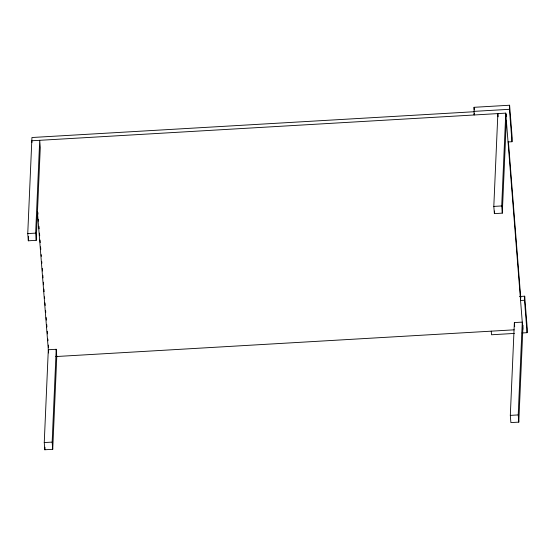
<?xml version="1.0" encoding="UTF-8"?>
<svg xmlns="http://www.w3.org/2000/svg" width="555" height="555" viewBox="0 0 555 555"><rect width="100%" height="100%" fill="white"/><g stroke="black" fill="none" stroke-linecap="round" stroke-linejoin="round"><path stroke-width="0.83" d="M36.221 240.329L35.652 233.128L39.703 140.311L40.272 147.519L36.221 240.329L28.319 240.794L27.75 233.586L31.947 137.515L473.901 111.749M28.319 240.794L28.506 236.492M44.254 442.557L48.306 349.747L56.208 349.289L56.776 356.497L52.725 449.307L44.823 449.765L44.254 442.557L52.156 442.099L56.208 349.289M44.823 449.765L44.941 447.191M474.234 113.352L474.164 114.982L474.06 107.309L509.608 105.235L512.168 137.661L511.988 141.733L508.04 141.962M506.333 120.345L502.282 213.155L494.38 213.62L493.811 206.411L497.863 113.602L498.119 116.8M494.38 213.62L494.491 211.039M502.282 213.155L501.713 205.947L505.765 113.137L31.802 140.776L31.94 142.496M511.988 141.733L509.428 109.307L509.608 105.235M510.316 415.383L514.367 322.573L522.269 322.115L518.217 414.925L518.786 422.133L510.884 422.591L510.316 415.383L518.217 414.925M520.701 297.237L520.562 300.491L524.51 300.262L524.69 296.197L519.508 296.495M518.786 422.133L523.018 325.251M521.991 332.986L527.07 332.688L527.25 328.622L524.69 296.197M473.88 111.375L509.428 109.307M27.75 233.586L35.652 233.128M493.811 206.411L501.713 205.947M55.798 356.553L514.201 329.823M514.374 333.43L491.522 334.762L491.237 331.162M524.51 300.262L527.07 332.688M506.243 114.191L506.451 116.772M508.422 141.747L520.736 297.64M505.765 113.137L522.838 329.316M514.367 322.573L514.686 326.576M474.06 107.309L474.254 109.828M37.865 212.447L37.997 214.175M38.406 219.336L38.545 221.063M38.954 226.232L39.155 228.813M39.495 233.121L39.696 235.702M40.043 240.01L40.244 242.59M40.584 246.899L40.786 249.486M41.195 254.648L41.334 256.375M41.743 261.544L41.875 263.264M42.284 268.433L42.492 271.013M42.832 275.322L43.033 277.902M43.373 282.211L43.574 284.798M43.914 289.1L44.123 291.687M44.532 296.856L44.664 298.576M45.004 302.884L45.212 305.465M45.621 310.633L45.753 312.354M46.162 317.522L46.363 320.11M46.71 324.411L46.911 326.999M47.251 331.307L47.453 333.888M47.862 339.056L48.001 340.777M48.341 345.085L48.542 347.666M37.379 211.4L48.562 352.952M52.156 442.099L52.725 449.307"/></g></svg>
